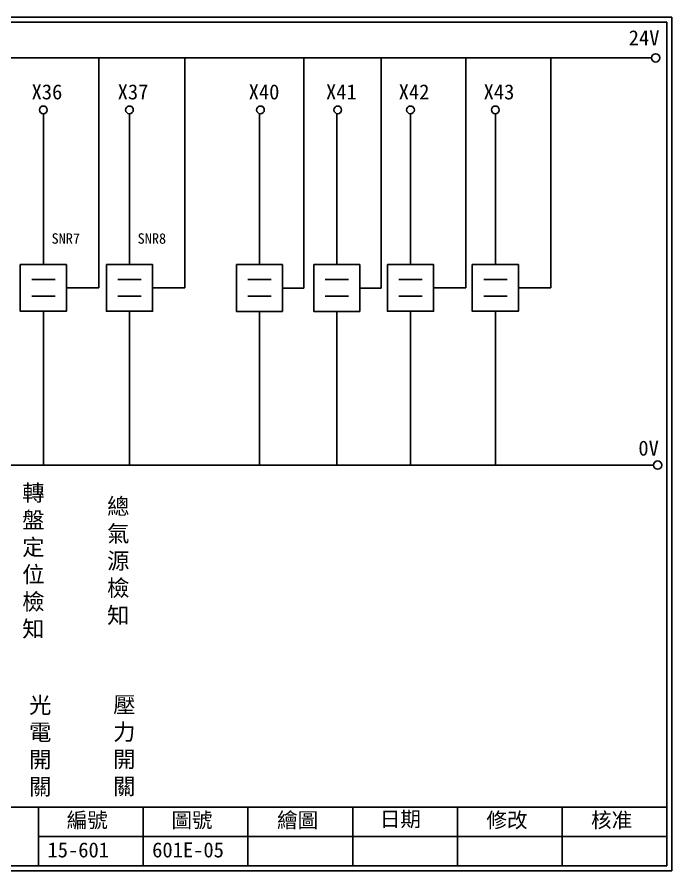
# Model space of a CAD drawing. Extents: x 275 to 562, y 265 to 469.
# Drawn here: x 405.5 to 561.9, y 264.9 to 468.9 of the extents above; entities that cross this region are included whole.
import ezdxf

# ---------------------------------------------------------------- set-up
doc = ezdxf.new("R2010")
doc.units = 0
doc.layers.get('0').update_dxf_attribs({"linetype": 'CONTINUOUS'})
doc.layers.add('圖框層', color=7, linetype='CONTINUOUS')
doc.layers.add('標尺寸層', color=3, linetype='CONTINUOUS')
doc.styles.add('CNS', font='romanc.shx', dxfattribs={"bigfont": 'chineset.shx'})
doc.styles.add('STSL', font='kaiu.ttf')

msp = doc.modelspace()

# ---------------------------------------------------------------- linework, layer by layer
for p, q in [((425, 404.23), (425, 459.14)), ((445.57, 404.23), (445.57, 459.14)), ((473.96, 404.19), (473.96, 459.1)), ((492.43, 404.19), (492.43, 459.1)), ((512.68, 404.23), (512.68, 459.14)), ((532.96, 404.23), (532.96, 459.14)), ((411.78, 409.8), (411.78, 445.83)), ((432.34, 409.8), (432.34, 445.83)), ((463.38, 409.77), (463.38, 445.79)), ((481.85, 409.77), (481.85, 445.79)), ((499.46, 409.8), (499.46, 445.83)), ((519.73, 409.8), (519.73, 445.83)), ((417.29, 404.23), (425, 404.23)), ((437.86, 404.23), (445.57, 404.23)), ((468.89, 404.19), (473.96, 404.19)), ((487.36, 404.19), (492.43, 404.19)), ((504.97, 404.23), (512.68, 404.23)), ((525.25, 404.23), (532.96, 404.23)), ((411.78, 398.65), (411.78, 361.87)), ((432.34, 398.65), (432.34, 361.87)), ((463.38, 398.61), (463.38, 361.84)), ((481.85, 398.61), (481.85, 361.84)), ((499.46, 398.65), (499.46, 361.87)), ((519.73, 398.65), (519.73, 361.87))]:
    msp.add_line(p, q)
for points in [[(406.27, 409.8), (417.29, 409.8), (417.29, 398.65), (406.27, 398.65)], [(426.83, 409.8), (437.86, 409.8), (437.86, 398.65), (426.83, 398.65)], [(457.87, 409.77), (468.89, 409.77), (468.89, 398.61), (457.87, 398.61)], [(476.34, 409.77), (487.36, 409.77), (487.36, 398.61), (476.34, 398.61)], [(493.95, 409.8), (504.97, 409.8), (504.97, 398.65), (493.95, 398.65)], [(514.22, 409.8), (525.25, 409.8), (525.25, 398.65), (514.22, 398.65)]]:
    msp.add_lwpolyline(points, close=True)
for centre in [(558.02, 459.17), (558.5, 361.9)]:
    msp.add_circle(centre, 1)
at = {"layer": '圖框層', "color": 7}
for p, q in [((561.9, 468.91), (274.9, 468.91)), ((560.65, 467.66), (276.15, 467.66)), ((560.65, 266.2), (560.65, 467.66)), ((561.9, 264.95), (561.9, 468.91)), ((276.15, 280.2), (560.65, 280.2)), ((410.65, 266.2), (410.65, 280.2)), ((435.65, 266.2), (435.65, 280.2)), ((460.65, 266.2), (460.65, 280.2)), ((485.65, 266.2), (485.65, 280.2)), ((510.65, 266.2), (510.65, 280.2)), ((535.65, 266.2), (535.65, 280.2)), ((410.65, 273.2), (560.65, 273.2)), ((276.15, 266.2), (560.65, 266.2)), ((274.9, 264.95), (561.9, 264.95))]:
    msp.add_line(p, q, dxfattribs=at)
at = {"layer": '標尺寸層', "color": 7}
for p, q in [((279.42, 459.17), (557.02, 459.17)), ((409.02, 406.26), (414.59, 406.26)), ((429.58, 406.26), (435.15, 406.26)), ((460.62, 406.22), (466.19, 406.22)), ((479.09, 406.22), (484.66, 406.22)), ((496.7, 406.26), (502.27, 406.26)), ((516.97, 406.26), (522.54, 406.26)), ((409.02, 402.28), (414.59, 402.28)), ((429.58, 402.28), (435.15, 402.28)), ((460.62, 402.25), (466.19, 402.25)), ((479.09, 402.25), (484.66, 402.25)), ((496.7, 402.28), (502.27, 402.28)), ((516.97, 402.28), (522.54, 402.28)), ((279.63, 361.9), (557.5, 361.9))]:
    msp.add_line(p, q, dxfattribs=at)
for centre in [(411.78, 446.75), (432.34, 446.75), (463.63, 446.75), (482.09, 446.75), (499.46, 446.75), (519.73, 446.75)]:
    msp.add_circle(centre, 0.92, dxfattribs=at)

# ---------------------------------------------------------------- texts
at = {"layer": '圖框層', "color": 4, "style": 'STSL'}
for s, height, p in [('24V', 3.6, (551.58, 462.16)), ('X36 ', 3.6, (408.96, 449.25)), ('X37 ', 3.6, (429.52, 449.25)), ('X40', 3.6, (460.81, 449.25)), ('X41 ', 3.6, (479.28, 449.25)), ('X42 ', 3.6, (496.64, 449.25)), ('X43 ', 3.6, (516.92, 449.25)), ('SNR7', 2.5, (413.73, 414.77)), ('SNR8', 2.5, (434.29, 414.77)), ('0V', 3.6, (553.88, 364.15)), ('繪圖', 3.6, (467.59, 275.29)), ('日期', 3.6, (492.12, 275.53)), ('編號', 3.6, (417.36, 275.28)), ('圖號', 3.6, (442.36, 275.28)), ('修改', 3.6, (517.59, 275.29)), ('核准', 3.6, (542.59, 275.29)), ('15-601', 3.6, (412.76, 268.17)), ('601E-05', 3.6, (437.76, 268.17))]:
    msp.add_text(s, height=height, dxfattribs=at).set_placement(p)
at = {"layer": '標尺寸層', "color": 7, "char_height": 3.9, "width": 4.9608, "attachment_point": 5, "style": 'CNS'}
for s, insert in [('{\\fDFKai-SB|b0|i0|c136|p65;轉盤定位檢知}', (409.39, 338.82)), ('{\\fDFKai-SB|b0|i0|c136|p65;總氣源檢知}', (429.67, 338.82)), ('{\\fDFKai-SB|b0|i0|c136|p65;光電開關}', (411.03, 294.6)), ('{\\fDFKai-SB|b0|i0|c136|p65;壓力開關}', (431.11, 294.67))]:
    msp.add_mtext(s, dxfattribs=dict(at, insert=insert))

doc.saveas('drawing.dxf')
